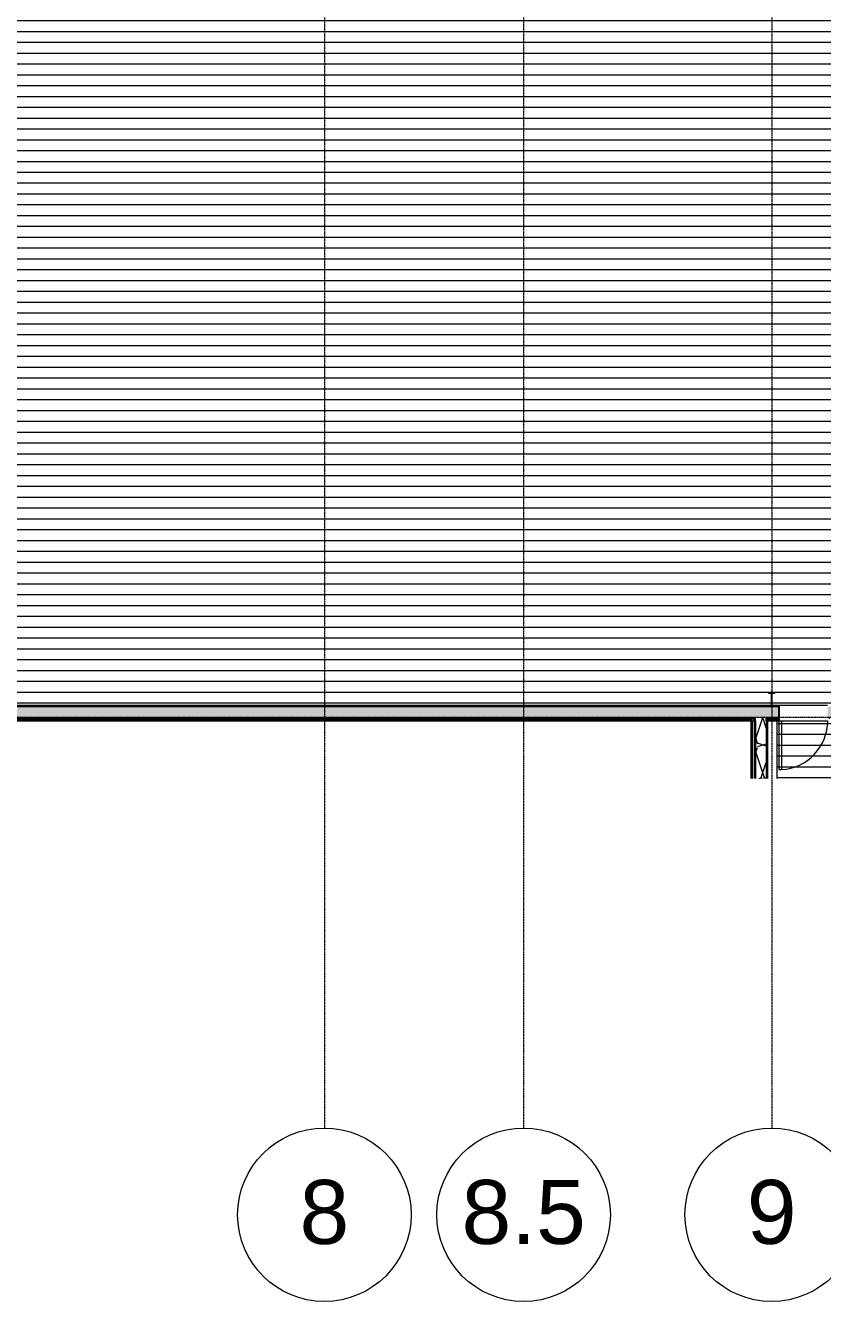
# Model space of a CAD drawing. Header units: inches. Extents: x -2518 to 4876, y -1127 to 1880.
# Drawn here: x -170 to 418, y -1127 to -186 of the extents above; entities that cross this region are included whole.
import ezdxf

# ---------------------------------------------------------------- set-up
doc = ezdxf.new("R2010")
doc.units = ezdxf.units.IN
doc.header["$MEASUREMENT"] = 0
doc.linetypes.add('Grid Line 1_2_', pattern=[0.875, 0.5, -0.125, 0.125, -0.125])
for name, color, linetype, lineweight in [('A-DOOR', 31, 'Continuous', 9), ('A-ROOF-OTLN', 132, 'Continuous', 9), ('A-ROOF-PATT', 132, 'Continuous', 9), ('A-WALL', 113, 'Continuous', 9), ('A-WALL-PATT', 111, 'Continuous', 25), ('L-SITE-WALL', 31, 'Continuous', 9), ('S-BEAM', 12, 'Continuous', 9), ('S-COLS', 52, 'Continuous', 9), ('S-GRID', 1, 'Continuous', 9), ('S-GRID-IDEN', 1, 'Continuous', 9)]:
    doc.layers.add(name, color=color, linetype=linetype, lineweight=lineweight)
doc.styles.add('Arial', font='arial.ttf', dxfattribs={"height": 47.209581})
pattern_1 = [(161.57, (1.28, 1.28), (-10.2404037, -0.0005683), [0, -72.858, 8.09, 0]), (18.43, (-1.28, 1.28), (-10.2404037, 0.0005683), [0, -72.858, 8.09, 0]), (108.43, (1.28, 1.28), (5.118465, -25.601926), [24.282, -56.666]), (71.57, (-1.28, 1.28), (5.118465, 25.601926), [24.282, -56.666])]
pattern_2 = [(0, (0, 0), (0, 30.216), []), (90, (0, 0), (-30.216, 2e-15), [])]

# ---------------------------------------------------------------- blocks, each defined once
blk = doc.blocks.new('Single-Flush - 36_ x 84_-458281-REFLECTED CEILING PLAN - WAREHOUSE')
at = {"layer": 'A-DOOR', "color": 10, "lineweight": 13}
for p, q in [((16, 5.62), (16, 41.64)), ((18, 41.64), (16, 41.64)), ((18, 5.62), (18, 41.64)), ((18, 5.62), (16, 5.62))]:
    blk.add_line(p, q, dxfattribs=at)
at = {"layer": 'A-DOOR', "color": 7}
blk.add_arc((18, 5.62), 36.07, 93.17885, 180, dxfattribs=at)
blk = doc.blocks.new('W-Wide Flange - W18X50-651172-REFLECTED CEILING PLAN - WAREHOUSE')
at = {"layer": 'S-BEAM', "color": 7}
blk.add_line((384.06, -698.96), (384.06, -741.51), dxfattribs=at)
blk = doc.blocks.new('Grid - Grid Head - Circle-50561-REFLECTED CEILING PLAN - WAREHOUSE')
at = {"layer": 'S-GRID-IDEN', "color": 7}
blk.add_circle((0, 0), 0.25, dxfattribs=at)
blk = doc.blocks.new('Open Source Metal Building_Exterior_rvt-1-REFLECTED CEILING PLAN - WAREHOUSE')
at = {"layer": 'A-ROOF-PATT'}
h = blk.add_hatch(dxfattribs=at)
h.set_pattern_fill('FP_18', style=0, pattern_type=2)
h.set_pattern_definition([(180, (-24239.079, 22238.233), (1e-15, 7.993), [])])
h.paths.add_polyline_path([(4343.56, -687.71), (4343.56, 503.54), (-2262.94, 503.54), (-2262.94, -325.34), (-1895.69, -325.34), (-1895.69, -687.71), (380.2, -687.66), (380.2, -679.28), (380.04, -678.9), (379.65, -678.74), (378.31, -678.74), (378.31, -678.47), (382.31, -678.47), (382.31, -678.74), (380.97, -678.74), (380.59, -678.9), (380.43, -679.28), (380.45, -687.71), (710.2, -687.66), (710.2, -679.28), (710.04, -678.9), (709.65, -678.74), (708.31, -678.74), (708.31, -678.47), (712.31, -678.47), (712.31, -678.74), (710.97, -678.74), (710.59, -678.9), (710.43, -679.28), (710.45, -687.71), (760.61, -687.71), (760.61, -200.84), (1118.36, -200.84), (1118.36, -448.84), (1039.36, -448.84), (1039.36, -571.59), (1118.36, -571.59), (1118.36, -687.71), (1370.2, -687.66), (1370.2, -679.28), (1370.04, -678.9), (1369.65, -678.74), (1368.31, -678.74), (1368.31, -678.47), (1372.31, -678.47), (1372.31, -678.74), (1370.97, -678.74), (1370.59, -678.9), (1370.43, -679.28), (1370.45, -687.71), (1700.2, -687.66), (1700.2, -679.28), (1700.04, -678.9), (1699.65, -678.74), (1698.31, -678.74), (1698.31, -678.47), (1702.31, -678.47), (1702.31, -678.74), (1700.97, -678.74), (1700.59, -678.9), (1700.43, -679.28), (1700.45, -687.71), (2030.2, -687.66), (2030.2, -679.28), (2030.04, -678.9), (2029.65, -678.74), (2028.31, -678.74), (2028.31, -678.47), (2032.31, -678.47), (2032.31, -678.74), (2030.97, -678.74), (2030.59, -678.9), (2030.43, -679.28), (2030.45, -687.71), (2852.15, -687.71)], flags=0)
h.paths.add_polyline_path([(765.36, -687.71), (1040.2, -687.66), (1040.2, -679.28), (1040.04, -678.9), (1039.65, -678.74), (1038.31, -678.74), (1038.31, -678.47), (1042.31, -678.47), (1042.31, -678.74), (1040.97, -678.74), (1040.59, -678.9), (1040.43, -679.28), (1040.45, -687.71), (1113.61, -687.71), (1113.61, -675.59), (765.36, -675.59)], flags=0)
h.paths.add_polyline_path([(-2102.37, -687.71), (-2102.37, -330.09), (-2262.94, -330.09), (-2262.94, -687.71)], flags=0)
h.paths.add_polyline_path([(764.73, -675.59), (765.36, -675.59), (765.36, -674.96), (764.73, -674.99)], flags=0)
h.paths.add_polyline_path([(887.01, -639.09), (887.01, -636.71), (882.26, -636.71), (882.26, -639.09), (886.39, -639.09)], flags=0)
h.paths.add_polyline_path([(765.36, -576.34), (826.86, -576.34), (826.86, -571.59), (765.36, -571.59)], flags=0)
h.paths.add_polyline_path([(821.33, -448.84), (826.86, -448.84), (826.86, -444.09), (765.36, -444.09), (765.36, -448.84)], flags=0)
h.paths.add_polyline_path([(1035.36, -383.71), (1035.36, -381.34), (1030.61, -381.34), (1030.61, -383.71), (1034.73, -383.71)], flags=0)
h.paths.add_polyline_path([(862.26, -383.71), (867.01, -383.71), (867.01, -349.59), (862.26, -349.59), (862.26, -355.21)], flags=0)
h = blk.add_hatch(dxfattribs=at)
h.set_pattern_fill('FP_16', style=0, pattern_type=2)
h.set_pattern_definition([(180, (-24239.079, 21231.977), (1e-15, 7.993), [])])
h.paths.add_polyline_path([(384.06, -741.51), (622.81, -741.51), (622.81, -698.96), (384.06, -698.96)], flags=0)
h.paths.add_polyline_path([(753.64, -741.51), (898.03, -741.51), (898.03, -698.96), (714.06, -698.96), (714.06, -741.51)], flags=0)
h.paths.add_polyline_path([(627.56, -741.51), (706.56, -741.51), (706.56, -698.96), (627.56, -698.96)], flags=0)
h.paths.add_polyline_path([(1944.56, -699.59), (1945.19, -699.59), (1945.19, -698.96), (1944.56, -698.96), (1944.56, -699.41)], flags=0)
at = {"layer": 'A-WALL-PATT', "lineweight": 9}
h = blk.add_hatch(dxfattribs=at)
h.set_pattern_fill('FP_15', style=0, pattern_type=2)
h.set_pattern_definition(pattern_2)
h.paths.add_polyline_path([(956.72, -697.46), (1138.4, -697.46), (1138.4, -696.46), (421.56, -696.46), (421.56, -697.46), (889.03, -697.46)], flags=0)
h.paths.add_polyline_path([(4353.31, -697.46), (4353.31, -696.46), (2042.31, -696.46), (2042.31, -697.46), (2852.15, -697.46)], flags=0)
h.paths.add_polyline_path([(-2271.69, -697.46), (368.31, -697.46), (368.31, -696.46), (-2271.69, -696.46)], flags=0)
h.paths.add_polyline_path([(2034.31, -697.46), (2034.31, -696.46), (1644.4, -696.46), (1644.4, -697.46), (2033.56, -697.46)], flags=0)
h.paths.add_polyline_path([(1608.4, -697.46), (1608.4, -696.46), (1540.94, -696.46), (1540.94, -697.46)], flags=0)
h.paths.add_polyline_path([(1234.94, -697.46), (1234.94, -696.46), (1174.4, -696.46), (1174.4, -697.46), (1227.5, -697.46)], flags=0)
h.paths.add_polyline_path([(376.31, -697.46), (385.56, -697.46), (385.56, -696.46), (376.31, -696.46)], flags=0)
h = blk.add_hatch(dxfattribs=at)
h.set_pattern_fill('FP_14', color=8, style=0, pattern_type=2)
h.set_pattern_definition(pattern_1)
h.paths.add_polyline_path([(4352.31, -696.46), (4352.31, -688.46), (1644.4, -688.46), (1644.4, -696.46), (2852.15, -696.46)], flags=0)
h.paths.add_polyline_path([(-2262.94, -696.46), (385.56, -696.46), (385.56, -688.46), (-2263.69, -688.46), (-2263.69, -696.46)], flags=0)
h.paths.add_polyline_path([(1608.4, -696.46), (1608.4, -688.46), (1540.94, -688.46), (1540.94, -696.46)], flags=0)
h.paths.add_polyline_path([(421.56, -696.46), (1138.4, -696.46), (1138.4, -688.46), (421.56, -688.46)], flags=0)
h.paths.add_polyline_path([(1234.94, -696.46), (1234.94, -688.46), (1174.4, -688.46), (1174.4, -696.46), (1227.5, -696.46)], flags=0)
h = blk.add_hatch(dxfattribs=at)
h.set_pattern_fill('FP_14', color=8, style=0, pattern_type=2)
h.set_pattern_definition(pattern_1)
h.paths.add_polyline_path([(368.31, -741.51), (376.31, -741.51), (376.31, -696.46), (368.31, -696.46), (368.31, -717.37)], flags=0)
h = blk.add_hatch(dxfattribs=at)
h.set_pattern_fill('FP_15', style=0, pattern_type=2)
h.set_pattern_definition(pattern_2)
h.paths.add_polyline_path([(367.31, -741.51), (368.31, -741.51), (368.31, -697.46), (367.31, -697.46), (367.31, -717.37)], flags=0)
at = {"layer": 'S-COLS'}
h = blk.add_hatch(dxfattribs=at)
h.set_pattern_fill('FP_17', color=256, style=0, pattern_type=2)
h.set_pattern_definition([(45, (0, 0), (-25.3427, 25.3427), []), (45, (0, 38.4), (-25.3427, 25.3427), [])])
h.paths.add_polyline_path([(378.31, -688.47), (382.31, -688.47), (382.31, -688.2), (380.97, -688.2), (380.59, -688.04), (380.43, -687.66), (380.43, -679.28), (380.59, -678.9), (380.97, -678.74), (382.31, -678.74), (382.31, -678.47), (378.31, -678.47), (378.31, -678.74), (379.65, -678.74), (380.04, -678.9), (380.2, -679.28), (380.2, -687.66), (380.04, -688.04), (379.65, -688.2), (378.31, -688.2)], flags=0)
at = {"layer": 'A-ROOF-OTLN', "color": 7}
blk.add_line((365.06, -741.51), (365.06, -698.96), dxfattribs=at)
at = {"layer": 'A-WALL', "color": 7}
for p, q in [((-2262.94, -688.46), (385.56, -688.46)), ((-2262.94, -696.46), (368.31, -696.46)), ((368.31, -697.46), (368.31, -696.46)), ((376.31, -696.46), (385.56, -696.46)), ((376.31, -697.46), (376.31, -696.46)), ((-2262.94, -697.46), (367.31, -697.46)), ((365.81, -698.96), (367.31, -698.96)), ((367.31, -698.96), (367.31, -697.46)), ((367.31, -698.96), (367.31, -741.51)), ((368.31, -698.96), (368.31, -697.46)), ((368.31, -698.96), (368.31, -741.51)), ((376.31, -697.46), (377.06, -697.46)), ((376.31, -698.96), (376.31, -697.46)), ((377.06, -697.46), (376.31, -697.46)), ((376.31, -698.96), (376.31, -741.51)), ((377.06, -697.46), (385.56, -697.46)), ((377.06, -698.96), (377.06, -697.46))]:
    blk.add_line(p, q, dxfattribs=at)
at = {"layer": 'L-SITE-WALL', "color": 250, "lineweight": 25}
for p, q in [((-2262.94, -687.71), (385.56, -687.71)), ((385.56, -687.71), (385.56, -698.96)), ((365.81, -698.96), (-2262.94, -698.96)), ((365.81, -741.51), (365.81, -698.96)), ((385.56, -698.96), (377.06, -698.96)), ((377.06, -698.96), (377.06, -741.51))]:
    blk.add_line(p, q, dxfattribs=at)
at = {"layer": 'L-SITE-WALL', "color": 7}
for p, q in [((421.56, -687.71), (385.56, -687.71)), ((385.56, -698.96), (421.56, -698.96))]:
    blk.add_line(p, q, dxfattribs=at)
at = {"layer": 'S-COLS', "color": 50, "lineweight": 15}
for p, q in [((378.31, -678.74), (378.31, -678.47)), ((378.31, -678.47), (382.31, -678.47)), ((379.65, -678.74), (378.31, -678.74)), ((380.2, -687.66), (380.2, -679.28)), ((380.43, -679.28), (380.43, -687.66)), ((382.31, -678.74), (380.97, -678.74)), ((382.31, -678.47), (382.31, -678.74)), ((378.31, -688.2), (379.65, -688.2)), ((378.31, -688.47), (378.31, -688.2)), ((382.31, -688.47), (378.31, -688.47)), ((380.97, -688.2), (382.31, -688.2)), ((382.31, -688.2), (382.31, -688.47))]:
    blk.add_line(p, q, dxfattribs=at)
for centre, start, end in [((379.65, -679.28), 0, 90), ((380.97, -679.28), 90, 180), ((379.65, -687.66), 270, 0), ((380.97, -687.66), 180, 270)]:
    blk.add_arc(centre, 0.543, start, end, dxfattribs=at)
at = {"layer": 'S-GRID', "linetype": 'Grid Line 1_2_'}
for p, q in [((50.31, 1879.93), (50.31, -999.48)), ((197.31, 1879.93), (197.31, -999.48)), ((380.31, 1879.93), (380.31, -999.48)), ((4876.31, -696.46), (-2389.53, -696.46))]:
    blk.add_line(p, q, dxfattribs=at)
at = {"lineweight": 9}
blk.add_blockref('W-Wide Flange - W18X50-651172-REFLECTED CEILING PLAN - WAREHOUSE', (0, 0), dxfattribs=at)
at = {"lineweight": 9, "rotation": 180}
blk.add_blockref('Single-Flush - 36_ x 84_-458281-REFLECTED CEILING PLAN - WAREHOUSE', (403.56, -693.34), dxfattribs=at)
at = {"layer": 'S-GRID-IDEN', "char_height": 47.21, "attachment_point": 2, "line_spacing_factor": 0.938532, "style": 'Arial', "bg_fill": 3, "box_fill_scale": 1.25, "bg_fill_color": 0, "bg_fill_transparency": 0}
for s, insert, width in [('8', (50.32, -1037.8), 43.776), ('8.5', (197.32, -1037.8), 109.44), ('9', (380.32, -1037.8), 43.776)]:
    blk.add_mtext(s, dxfattribs=dict(at, insert=insert, width=width))
at = {"color": 90, "lineweight": 5, "xscale": 255.9999999999999, "yscale": 255.9999999999999, "zscale": 255.9999999999999, "rotation": 180}
for p in [(50.31, -1063.48), (197.31, -1063.48), (380.31, -1063.48)]:
    blk.add_blockref('Grid - Grid Head - Circle-50561-REFLECTED CEILING PLAN - WAREHOUSE', p, dxfattribs=at)

msp = doc.modelspace()

# ---------------------------------------------------------------- block references
at = {"lineweight": 5}
msp.add_blockref('Open Source Metal Building_Exterior_rvt-1-REFLECTED CEILING PLAN - WAREHOUSE', (0, 0), dxfattribs=at)

doc.saveas('drawing.dxf')
